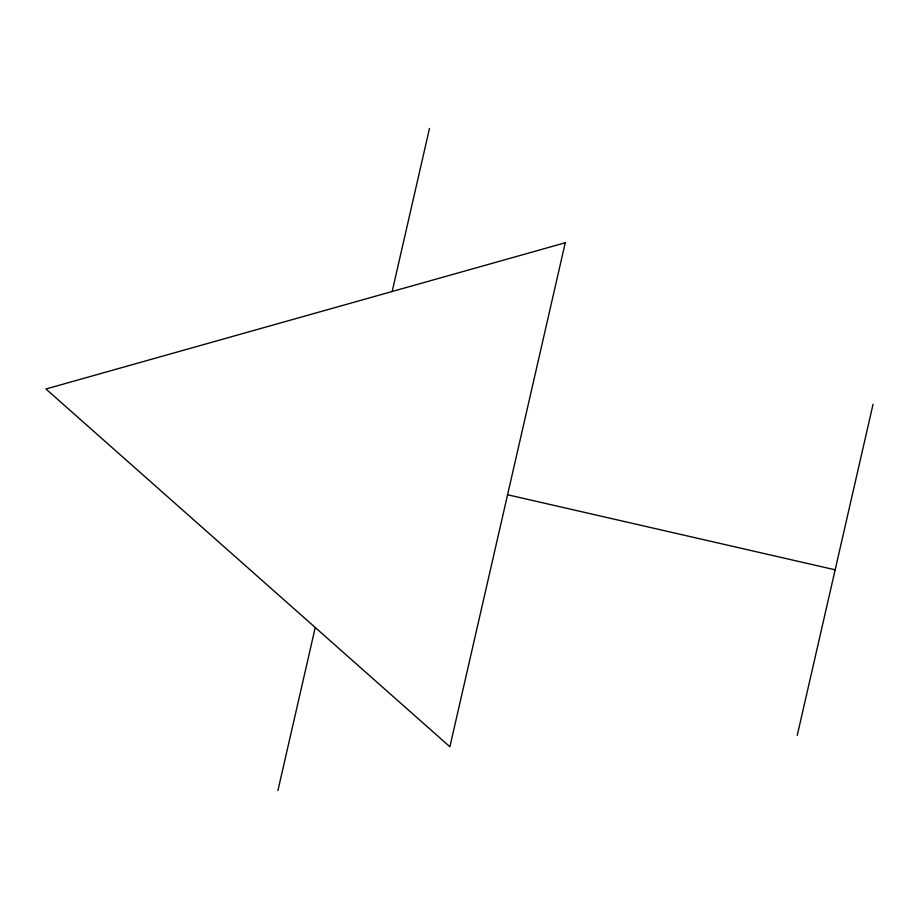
<?xml version="1.0" encoding="UTF-8"?>
<svg xmlns="http://www.w3.org/2000/svg" width="919" height="919" viewBox="0 0 919 919"><rect width="100%" height="100%" fill="white"/><g stroke="black" fill="none" stroke-linecap="round" stroke-linejoin="round"><path stroke-width="1.38" d="M277.906 790.593L315.24 627.505M392.16 291.495L429.495 128.407M797.255 735.361L873.05 404.268M507.575 494.755L835.153 569.814M565.265 242.754L449.885 746.768L45.95 388.99L565.265 242.754"/></g></svg>
